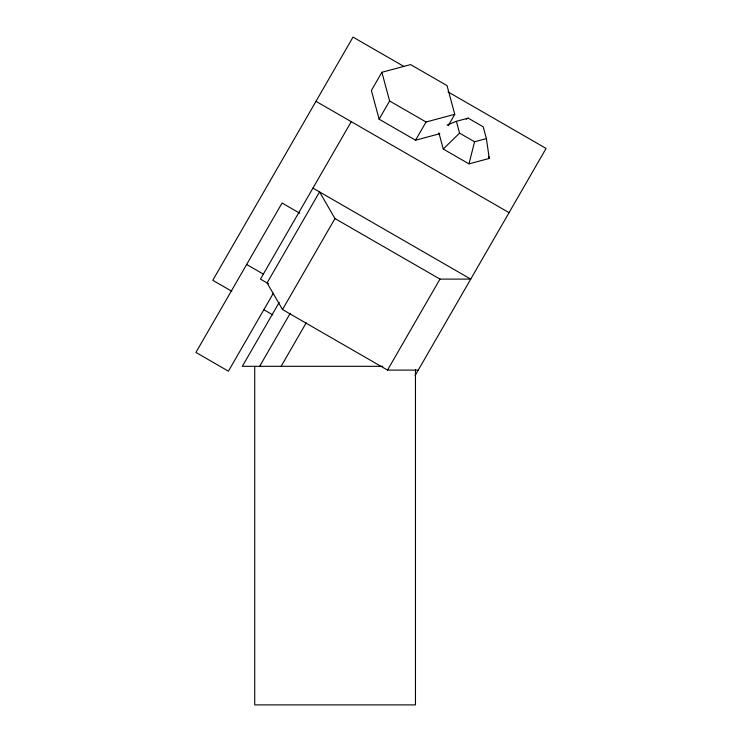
<?xml version="1.0" encoding="UTF-8"?>
<svg xmlns="http://www.w3.org/2000/svg" width="742" height="742" viewBox="0 0 742 742"><rect width="100%" height="100%" fill="white"/><g stroke="black" fill="none" stroke-linecap="round" stroke-linejoin="round"><path stroke-width="1.11" d="M438.884 132.827L443.252 149.04L468.972 163.871L474.574 141.778L486.4 138.615L483.218 126.799L468.211 118.145L456.386 121.308L447.092 125.046M351.254 121.669L260.461 279.113L268.456 283.722M448.131 125.806L454.763 114.314L447.036 85.608L410.595 64.591L381.88 72.28L371.39 90.487L379.116 119.193L415.557 140.201L439.848 133.699M273.362 293.201L228.406 371.176L195.916 352.441L282.071 203.03L299.796 213.251M379.116 119.193L389.606 100.986L381.88 72.28M279.215 302.374L242.346 366.316L382.844 366.316M282.498 309.544L334.967 218.547L319.561 191.928L267.092 282.934L282.498 309.544L387.51 370.1L418.256 370.1M259.654 366.316L290.243 313.263M281.135 366.316L306.223 322.798M415.557 140.201L426.047 122.003L454.763 114.314M387.51 370.1L439.978 279.103L470.734 279.103L312.938 188.106M415.075 375.628L546.084 148.428L448.047 91.897M443.252 149.04L459.567 133.133L456.386 121.308M466.18 119.184L468.211 118.145M468.972 163.871L489.247 158.445L486.4 138.615M404.038 66.52L353.016 37.1L212.778 280.3L231.792 291.254M459.567 133.133L474.574 141.778M389.606 100.986L426.047 122.003M315.981 101.329L509.049 212.657M334.967 218.547L439.978 279.103M246.641 264.477L263.373 274.123M263.8 309.72L272.806 314.905M488.672 156.312L489.247 158.445M415.464 369.785L415.464 704.9L254.738 704.9L254.738 366.316"/></g></svg>
